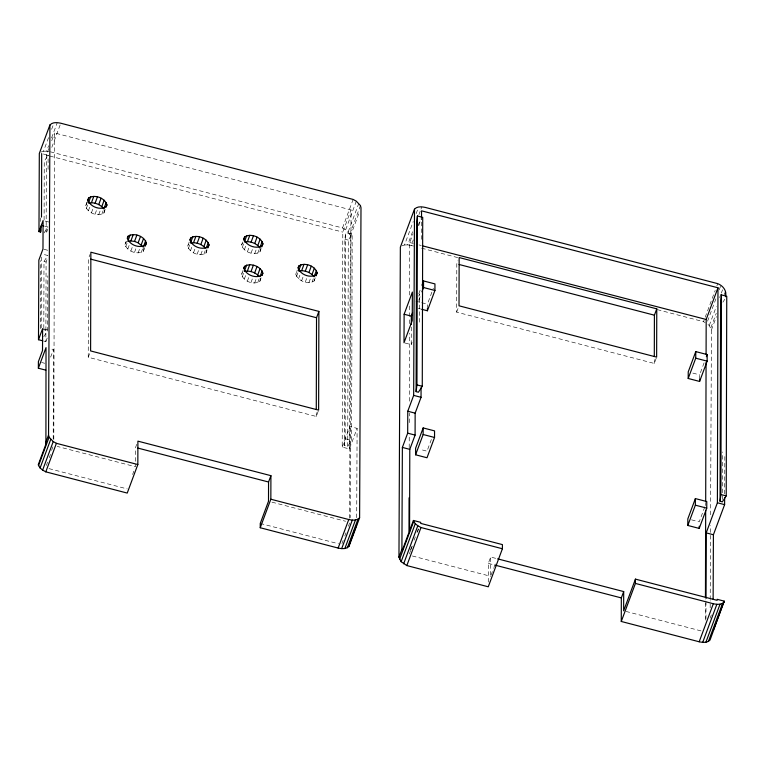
<?xml version="1.0" encoding="UTF-8"?>
<svg xmlns="http://www.w3.org/2000/svg" width="765" height="765" viewBox="0 0 765 765"><rect width="100%" height="100%" fill="white"/><g stroke="black" fill="none" stroke-linecap="round" stroke-linejoin="round"><path stroke-width="0.57" stroke-dasharray="3.83 2.87" d="M40.382 328.644L40.564 260.578M40.669 221.468L40.679 217.939M41.205 327.879L41.406 255.032M43.806 328.338L43.988 261.458L47.87 255.52L43.557 254.401M44.102 220.004L44.255 161.195L48.128 155.247L42.744 153.851M43.758 341.075L45.862 341.62L46.082 262.003L47.726 257.566M48.836 148.496L46.359 155.152L46.158 233.488L47.803 229.051M43.787 336.696L47.669 330.748L47.812 275.821M48.09 169.361L48.128 155.247M53.215 438.919L53.454 349.538L50.27 348.716M53.799 439.559L54.611 132.967L351.039 209.916L350.227 517.695M318.23 411.178L316.261 416.466L88.243 357.274L88.511 258.551L90.079 254.324M316.261 416.466L316.28 411.704M342.213 447.095L349.882 426.488L357.102 428.362L349.433 448.959L342.213 447.095L342.787 232.101L351.039 209.916M344.317 445.44L344.862 239.225L345.704 232.493L352.158 234.167L351.613 440.382L347.731 446.33L344.317 445.44L345.149 438.708L345.704 232.493M347.731 446.33L348.285 240.114L352.158 234.167M349.634 518.249L349.882 426.488M409.208 447.716L409.246 434.597M409.275 422.672L409.304 413.129M409.332 401.195L409.514 333.196M409.533 323.652L409.552 317.685M409.552 316.5L409.591 304.566M409.61 295.022L409.753 242.534L413.004 233.784M405.039 343.016L411.235 344.623L411.283 326.798M418.838 225.685L418.847 223.304L422.72 217.365M421.467 239.34L421.515 219.153M427.396 308.582L427.406 304.193L433.363 288.175M656.246 358.163L654.285 363.452L456.667 312.149L456.791 263.887L457.977 260.722M488.271 582.108L488.319 563.384L490.681 557.044L496.466 558.546M490.633 575.165L490.681 557.044M654.285 363.452L654.295 357.561M699.612 379.239L699.621 374.85L704.383 362.046M705.378 620.099L705.435 599.827M705.684 505.579L705.693 503.198M705.971 618.684L706.019 599.617M722.351 499.488L722.476 451.952M349.433 448.959L350.38 236.27L348.218 231.833L342.519 227.96L50.174 151.757M356.7 517.695L357.102 428.362M710.178 607.84L710.207 600.688M710.216 599.492L710.542 525.555M710.589 514.826L711.421 329.983L709.251 325.546L706.736 323.442M724.665 493.894L724.837 454.458M40.947 152.072L43.471 151.269L48.778 137.012M51.628 129.323L53.263 124.934M43.471 151.269L46.646 151.164L48.692 145.675M51.542 137.996L57.26 122.639M51.724 140.731L54.611 132.967M51.81 147.368L60.779 123.222M104.097 209.639L104.576 211.159L103.849 213.072C97.796 216.925 87.573 213.139 85.575 206.225L87.153 201.998M87.095 202.199L85.575 206.225M86.292 208.51L88.654 202.17M88.348 210.824L90.71 204.485M91.427 212.813L93.789 206.474M45.862 341.62L47.927 336.074M95.061 214.181L97.423 207.841M98.704 214.707L101.057 208.367M101.783 214.315L104.145 207.975M103.849 213.072L105.819 207.784M50.633 357.131L53.454 349.538M143.524 247.86L144.002 249.38L143.275 251.293C137.222 255.147 127 251.36 125.001 244.446L126.177 241.281M125.718 246.741L127.286 242.515M51.58 450.403L53.196 446.072M46.359 465.493L47.593 462.165M49.247 457.728L50.48 454.4M127.774 249.046L129.342 244.829M88.243 357.274L89.811 353.048M130.853 251.035L132.422 246.818M134.487 252.402L136.055 248.176M138.121 252.928L140.091 247.64M141.209 252.536L143.17 247.258M143.275 251.293L144.786 247.267M206.177 249.629L206.655 251.149L205.928 253.062C199.875 256.916 189.653 253.129 187.655 246.215L189.232 241.989M188.372 248.501L189.95 244.274M190.428 250.815L192.398 245.536M193.507 252.804L195.477 247.525M197.141 254.171L198.718 249.945M200.784 254.697L202.744 249.409M203.863 254.305L205.441 250.078M205.928 253.062L207.114 249.887M136.725 444.312L135.539 447.487L135.491 466.736L57.232 446.416M132.603 474.501L133.837 471.173M259.851 247.803L260.569 250.088L259.842 252.001C253.789 255.854 243.566 252.068 241.568 245.154L242.754 241.989M242.285 247.439L244.647 241.099M244.341 249.753L246.703 243.413M247.42 251.742L249.39 246.464M260.014 277.991L260.492 279.512L259.765 281.424C253.712 285.278 243.49 281.491 241.491 274.578L243.069 270.351M242.209 276.863L243.786 272.636M251.054 253.11L253.416 246.77M244.264 279.177L245.833 274.951M254.697 253.636L257.05 247.296M247.344 281.166L249.314 275.888M257.776 253.244L260.138 246.904M259.842 252.001L262.204 245.661M250.977 282.534L252.947 277.246M254.621 283.06L256.581 277.772M257.7 282.668L259.278 278.441M259.765 281.424L261.334 277.198M314.788 279.11L314.052 281.013C307.999 284.876 297.776 281.09 295.778 274.176L297.356 269.949M296.495 276.461L298.073 272.235M298.551 278.776L300.129 274.549M301.63 280.765L303.208 276.538M305.264 282.122L307.234 276.844M308.907 282.648L310.867 277.37M311.986 282.266L313.564 278.039M314.052 281.013L315.237 277.848M342.519 227.96L353.134 199.436M345.694 229.72L356.308 201.195M348.218 231.833L358.823 203.308M349.834 234.09L360.439 205.565M350.38 236.27L359.359 212.125M401.979 245.785L404.503 244.991L413.243 221.496M416.15 213.665L418.235 208.07M404.503 244.991L407.688 244.876L413.09 230.332M418.914 214.669L420.578 210.203M420.999 209.084L421.831 206.846M407.688 244.876L411.207 245.469L413.291 239.875M418.694 225.331L421.19 218.618M418.79 293.76L420.769 288.424M418.742 296.141L419.564 293.923L419.488 322.438L418.665 324.656M418.771 300.339L420.75 295.003M411.235 344.623L412.058 342.404M341.965 543.619L343.169 540.367M344.786 536.026L345.99 532.775M348.41 526.263L349.624 523.011M456.667 312.149L458.627 306.87M431.384 439.426L427.013 451.178L420.176 449.399M410.346 550.236L412.421 544.651M414.075 540.195L415.319 536.848M416.982 532.392L418.226 529.045M409.332 553.994L410.547 550.714M410.958 549.624L412.985 544.154M417.461 532.134L418.675 528.854M491.034 575.203L493.473 568.644M493.884 567.553L495.51 563.183M705.139 322.562L703.551 321.683L704.804 318.326M705.215 317.207L715.208 290.356M716.872 285.88L717.704 283.643M707.568 321.204L715.887 298.828M719.215 289.878L720.879 285.402M709.251 325.546L716.317 306.536M719.655 297.585L720.898 294.229M721.319 293.11L722.562 289.753M710.867 327.803L716.269 313.258M711.421 329.983L716.413 316.557M704.794 506.889L699.229 521.835L688.969 519.167M710.092 618.254L711.335 614.907M125.001 244.446L125.728 242.543L127.105 241.711M187.655 246.215L188.391 244.303M241.568 245.154L242.304 243.241M241.491 274.578L242.218 272.665M295.778 274.176L296.514 272.264M44.064 232.942L47.937 226.995L44.714 226.163M722.868 302.223L724.809 299.258M46.646 151.164L48.998 151.556M409.753 242.534L413.215 243.433M418.981 244.924L421.286 245.527M411.207 245.469L413.521 246.072M421.611 248.185L458.579 257.824M657.336 309.634L703.551 321.683M46.359 155.152L48.673 155.754M49.821 156.05L342.787 232.101M344.862 239.225L348.285 240.114M416.007 301.228L420.568 302.414M421.706 302.711L427.406 304.193M692.784 373.081L699.621 374.85M418.273 308.41L420.549 308.993M45.145 221.056L50.28 222.395M44.007 249.304L48.138 250.375M43.988 261.458L46.082 262.003M43.672 328.893L47.879 329.983M42.285 329.352L47.669 330.748M345.149 438.708L351.613 440.382M41.568 362.467L44.752 363.289M271.957 502.156L345.608 521.271M488.319 563.384L494.104 564.886M412.373 555.983L490.633 576.294M625.942 611.417L701.897 631.135M48.979 468.61L127.239 488.921M260.253 523.442L338.503 543.762"/><path stroke-width="1.15" d="M45.795 370.145L38.365 368.214L46.024 347.616L45.91 444.178L38.25 464.776L40.105 467.979L42.62 470.083L45.795 471.842L127.229 493.071L137.834 464.546L137.901 441.147L270.915 475.667L268.553 482.007L268.505 501.257L260.253 523.442L260.243 527.745L338.149 548.056C341.735 548.811 346.296 549.366 349.003 546.325L359.607 517.8L360.994 207.745L360.439 205.565L356.308 201.195L353.134 199.436L60.779 123.222C57.193 122.477 52.632 121.912 49.926 124.963L39.321 153.488L38.967 231.623L40.641 232.053L40.65 229.701M41.501 217.088L41.673 153.574M260.243 527.745L270.848 499.22L270.915 475.667M316.28 409.323L316.528 317.743L318.881 311.403L90.863 252.211L90.605 350.934L318.623 410.126L318.881 311.403M408.988 531.226L409.074 497.824M409.571 532.316L409.791 449.351L415.089 435.094L415.146 413.157L421.046 397.303L421.066 387.807M411.293 324.427L411.312 316.108L412.545 312.78M415.596 454.793L415.615 448.214L423.16 427.931L434.558 430.886L434.539 437.475L427.004 457.757L415.596 454.793L423.141 434.51L423.16 427.931M416.112 391.632L416.562 222.72L417.403 215.979L422.72 217.365L422.27 386.287L418.398 392.225L416.112 391.632L416.954 384.9L417.403 215.979M421.525 217.958L421.544 210.834L717.972 287.783L717.398 502.768L706.2 532.88L706.019 598.421M421.945 291.8L423.533 287.525L423.552 280.946L434.95 283.911L434.931 290.49L427.386 310.772L421.687 309.29M427.386 310.772L427.396 308.582M414.496 209.17L400.353 247.2L398.967 557.255L401.137 561.692L406.827 565.565L488.261 586.793L502.404 548.754L502.414 544.604L420.712 523.394L420.712 522.352L413.425 520.458L402.227 550.571L401.912 549.337L402.371 447.429L407.678 433.162L407.774 411.235L413.664 395.39L414.496 209.17C417.202 206.12 421.764 206.684 425.35 207.43L717.704 283.643C723.03 285.68 727.037 290.805 725.545 296.724M623.695 591.575L623.638 610.824L635.428 579.124L717.14 600.334L717.14 599.301L724.187 601.127L710.035 640.037C707.329 643.088 702.767 642.524 699.181 641.778L621.276 621.467L621.333 597.914L623.695 591.575L497.623 558.852M621.276 621.467L635.419 583.427L635.428 579.124M654.305 356.385L654.41 315.19L656.772 308.85L459.153 257.547L459.019 305.809L656.638 357.112L656.772 308.85M687.812 525.459L687.831 518.88L695.375 498.589L706.774 501.553L706.755 508.132L699.21 528.414L687.812 525.459L695.356 505.168L695.375 498.589M688.204 378.474L688.223 371.895L695.768 351.604L707.166 354.568L707.147 361.147L699.602 381.439L688.204 378.474L695.748 358.192L695.768 351.604M699.21 528.414L699.22 526.224M699.602 381.439L699.612 379.239M705.445 597.436L705.674 510.351M705.693 502.003L706.066 362.428M706.085 354.071L706.181 319.474L717.972 287.783M720.066 501.266L720.592 301.639L721.433 294.898L726.75 296.284L726.224 495.911L722.342 501.859L720.066 501.266L720.898 494.534L721.433 294.898M38.365 368.214L38.393 361.635L42.515 350.542L42.611 328.615L38.489 339.708L42.706 340.808M38.489 339.708L38.843 260.129L42.974 249.036L43.098 220.53L38.967 231.623M137.834 464.546L56.409 443.318L53.234 441.558L49.094 437.197L48.549 435.017L49.926 124.963M349.003 546.325L349.003 545.445M404.13 314.243L404.006 342.749L412.249 320.564L412.383 292.058L404.13 314.243L411.312 316.108M713.133 599.081L713.41 534.754L724.618 504.642L724.646 497.48M40.641 232.053L41.482 225.321L43.634 225.876M87.487 201.147L88.663 197.972C94.717 194.119 104.939 197.906 106.937 204.819L106.153 206.933M90.729 196.729L88.367 203.069C93.674 201.998 99.67 203.959 103.179 208.099M91.456 202.687L93.818 196.347M95.09 203.213L97.451 196.873M98.733 204.571L101.085 198.231M101.812 206.56L104.164 200.22M103.858 208.874L106.22 202.534M45.594 442.945L48.549 435.017M38.489 465.722L49.094 437.197M40.105 467.979L50.71 439.454M127.306 238.317L128.09 236.203C134.143 232.34 144.365 236.136 146.364 243.041L145.178 246.215M42.62 470.083L53.234 441.558M128.185 240.239L130.155 234.951M127.793 241.291L130.882 240.908L133.234 234.568M45.795 471.842L56.409 443.318M130.882 240.908L134.516 241.434L136.878 235.094M145.646 240.755L143.285 247.095L138.149 242.792L140.511 236.452M141.229 244.781L143.59 238.441M189.959 240.076L190.743 237.963C196.796 234.109 207.019 237.896 209.017 244.81L207.841 247.984M192.809 236.72L190.447 243.06C195.754 241.989 201.75 243.949 205.259 248.09M193.535 242.668L195.897 236.337M197.169 243.203L199.531 236.863M200.812 244.561L203.165 238.221M203.892 246.55L206.244 240.21M206.33 247.803L208.3 242.524M243.48 240.076L244.657 236.901C250.71 233.048 260.932 236.834 262.93 243.748L261.754 246.923M246.722 235.658L244.36 241.998C250.031 240.841 256.351 243.184 259.851 247.803L262.213 241.463M247.449 241.616L249.811 235.276M251.083 242.142L253.445 235.802M243.796 268.439L244.58 266.325C250.633 262.472 260.855 266.258 262.854 273.172L262.07 275.285M246.646 265.082L244.284 271.422C249.591 270.351 255.577 272.311 259.096 276.452M254.726 243.5L257.078 237.16M247.372 271.03L249.725 264.7M257.805 245.489L260.157 239.149M251.006 271.565L253.368 265.226M254.64 272.923L257.002 266.583M257.719 274.912L260.081 268.572M260.167 276.165L262.137 270.887M298.082 268.037L298.866 265.924C304.919 262.07 315.142 265.857 317.14 272.77L315.964 275.935M300.932 264.68L298.57 271.02C304.241 269.854 310.561 272.206 314.061 276.815L316.423 270.485M301.659 270.628L304.021 264.288M305.292 271.154L307.654 264.814M308.936 272.512L311.288 266.182M312.015 274.501L314.367 268.171M421.964 285.221L423.552 280.946M338.149 548.056L348.754 519.531C352.34 520.286 356.901 520.841 359.607 517.8M341.668 548.648L352.282 520.124M344.852 548.543L355.457 520.009M347.377 547.74L357.982 519.215M349.404 544.364L356.672 524.838M398.967 557.255L401.912 549.337M399.521 559.435L413.664 521.405L413.425 520.458M401.137 561.692L415.28 523.662L413.664 521.405M403.652 563.805L417.795 525.765L415.28 523.662M406.827 565.565L420.98 527.525L417.795 525.765M724.732 294.19L725.564 291.953M706.372 356.7L707.166 354.568M699.181 641.778L713.324 603.738C716.91 604.493 721.472 605.048 724.178 602.007M702.7 642.361L716.853 604.331M705.885 642.256L720.028 604.216M708.409 641.452L722.552 603.422M713.401 630.121L724.187 601.127M88.663 197.972L87.937 199.885C89.935 206.799 100.158 210.585 106.211 206.732L106.937 204.819M128.09 236.203L127.363 238.106C129.352 245.02 139.584 248.816 145.627 244.953L146.364 243.041M190.743 237.963L190.016 239.875C192.015 246.789 202.237 250.576 208.29 246.722L209.017 244.81M244.657 236.901L243.93 238.814C245.928 245.728 256.151 249.514 262.204 245.661L262.93 243.748M244.58 266.325L243.853 268.238C245.852 275.151 256.074 278.938 262.127 275.084L262.854 273.172M298.866 265.924L298.14 267.836C300.138 274.75 310.361 278.536 316.414 274.673L317.14 272.77M422.443 245.823L706.181 319.474M459.105 264.489L654.41 315.19M423.533 287.525L434.931 290.49M695.748 358.192L707.147 361.147M90.805 259.153L316.528 317.743M416.954 384.9L422.27 386.287M413.664 395.39L421.046 397.303M407.774 411.235L415.146 413.157M720.898 494.534L726.224 495.911M717.398 502.768L724.618 504.642M423.141 434.51L434.539 437.475M695.356 505.168L706.755 508.132M407.678 433.162L415.089 435.094M402.371 447.429L409.791 449.351M706.2 532.88L713.41 534.754M137.853 448.08L268.553 482.007M420.98 527.525L502.404 548.754M635.419 583.427L713.324 603.738M270.848 499.22L348.754 519.531M495.261 565.192L621.333 597.914M134.516 241.434L138.149 242.792"/></g></svg>
